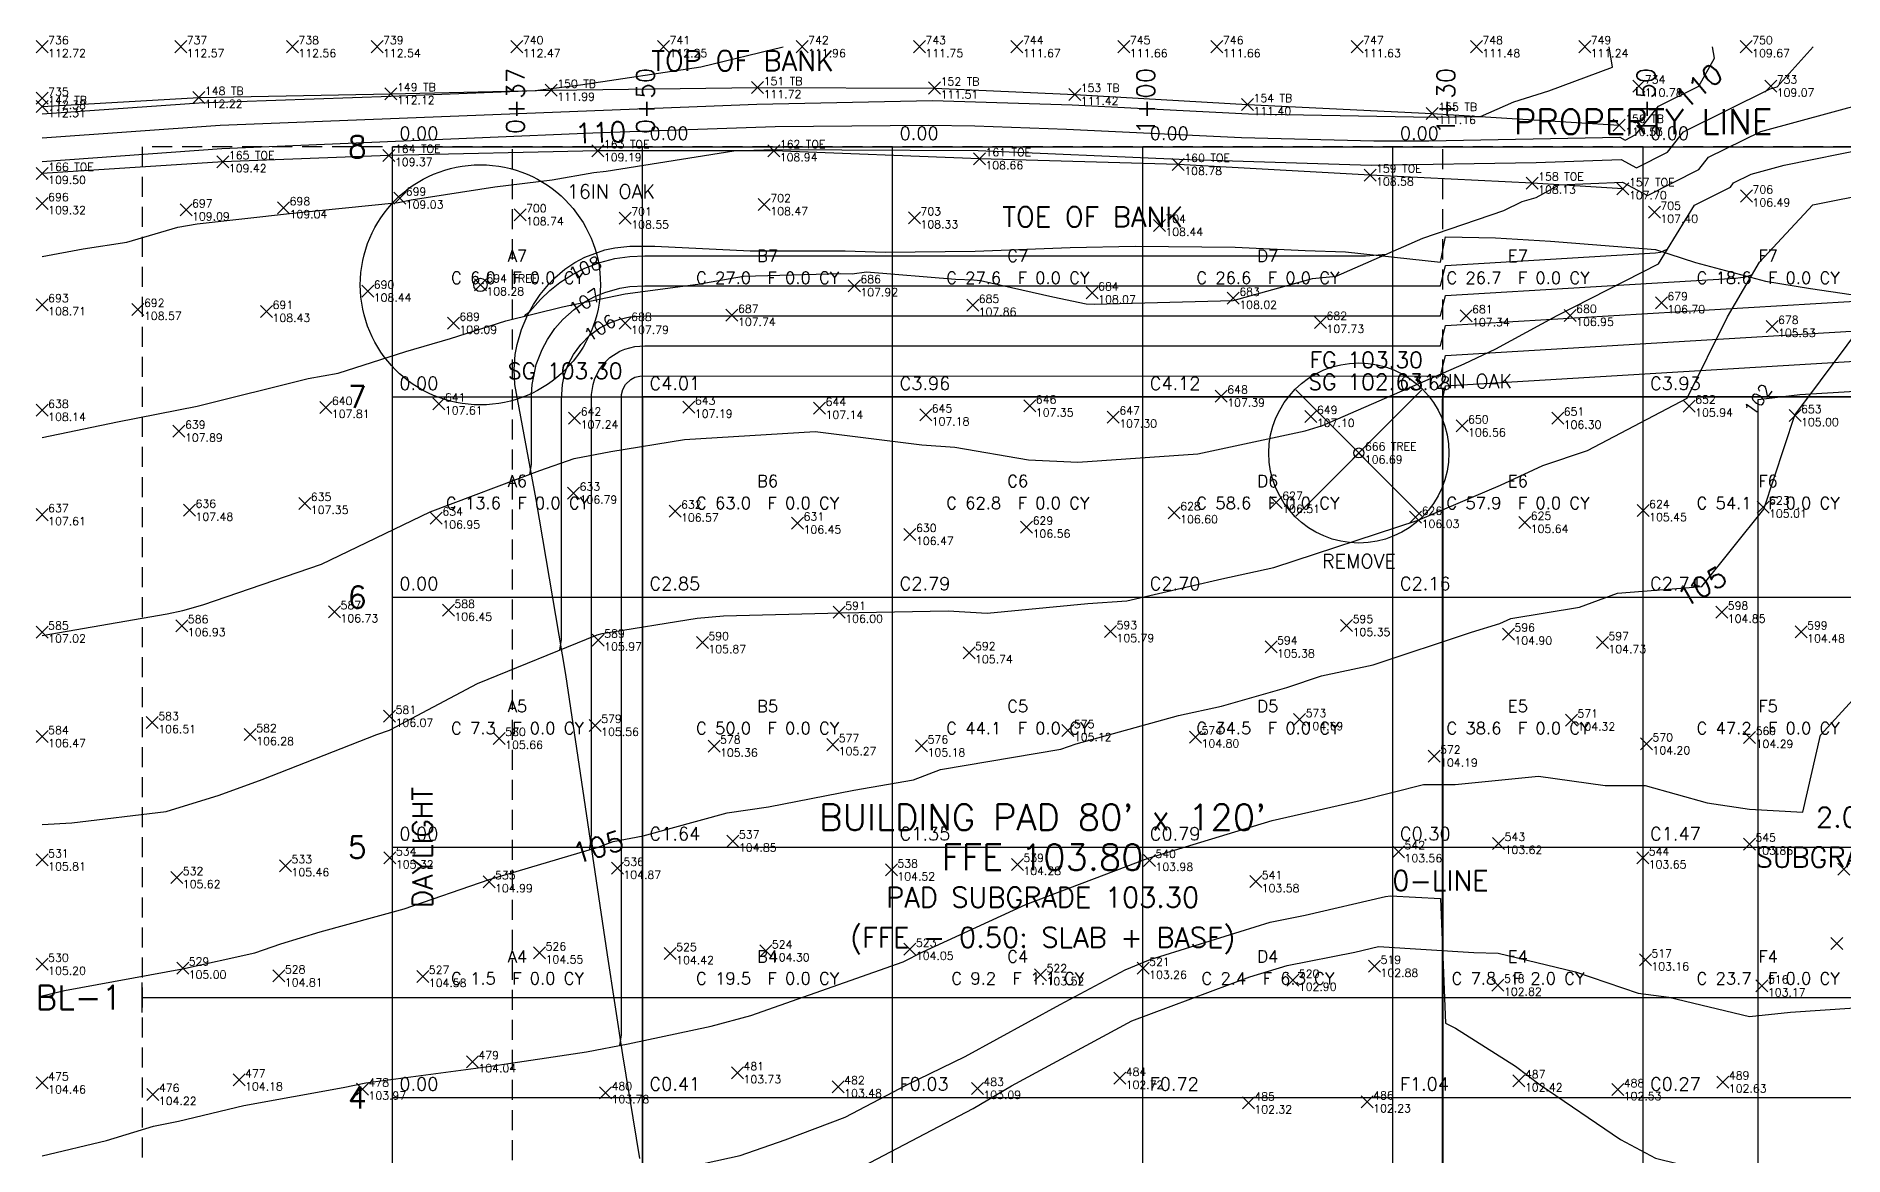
# Model space of a CAD drawing. Extents: x 4979 to 5775, y 4910 to 5221.
# Drawn here: x 4979.4 to 5160.1, y 5079.2 to 5191.1 of the extents above; entities that cross this region are included whole.
import ezdxf
from ezdxf.enums import TextEntityAlignment as Align

# ---------------------------------------------------------------- set-up
doc = ezdxf.new("R2010")
doc.units = 0
doc.header["$LTSCALE"] = 4
doc.header["$MEASUREMENT"] = 0
doc.header["$PDMODE"] = 3
doc.header["$PDSIZE"] = 0.6
doc.linetypes.add('DASHED', pattern=[0.75, 0.5, -0.25])
for name, color, linetype in [('C-ANNO-TEXT', 7, 'CONTINUOUS'), ('C-GRAD-CONT', 3, 'CONTINUOUS'), ('C-GRAD-DAYL', 6, 'CONTINUOUS'), ('C-GRAD-PAD', 5, 'CONTINUOUS'), ('C-GRAD-PARK', 30, 'CONTINUOUS'), ('C-VOL-BASE', 5, 'CONTINUOUS'), ('C-VOL-GRID', 8, 'CONTINUOUS'), ('C-VOL-SECT', 5, 'DASHED'), ('C-VOL-ZERO', 1, 'CONTINUOUS'), ('V-BNDY', 7, 'DASHED'), ('V-TOPO-BRKL', 6, 'CONTINUOUS'), ('V-TOPO-MAJR', 8, 'CONTINUOUS'), ('V-TOPO-MINR', 9, 'CONTINUOUS'), ('V-TOPO-PNTS', 7, 'CONTINUOUS'), ('V-TOPO-TREE', 3, 'CONTINUOUS')]:
    doc.layers.add(name, color=color, linetype=linetype)
doc.styles.add('ROMANS', font='romans')

msp = doc.modelspace()

# ---------------------------------------------------------------- linework, layer by layer
at = {"layer": 'C-ANNO-TEXT'}
for p, q in [((5105.3, 5143.1), (5117.9, 5155.7)), ((5105.3, 5155.7), (5117.9, 5143.1))]:
    msp.add_line(p, q, dxfattribs=at)
at = {"layer": 'C-GRAD-CONT'}
for points, elevation in [([(5028.25, 5163.0763), (5028.344, 5163.25), (5028.75, 5163.5387), (5029.815, 5164.75), (5030.75, 5165.6409), (5031.75, 5166.4336), (5033.0214, 5167.25), (5034.25, 5167.874), (5035.75, 5168.444), (5037.25, 5168.8292), (5038.75, 5169.0445), (5040.25, 5169.1), (5112.25, 5169.1), (5114.3556, 5169.25)], 108), ([(5028.75, 5147.2661), (5028.9, 5148.25), (5028.9028, 5155.25), (5028.9706, 5156.25), (5029.3867, 5158.25), (5029.9682, 5159.75), (5030.5063, 5160.75), (5031.25, 5161.8284), (5032.0553, 5162.75), (5033.1716, 5163.75), (5034.25, 5164.4937), (5035.25, 5165.0318), (5036.25, 5165.447), (5037.75, 5165.8695), (5038.75, 5166.0294), (5040.25, 5166.1), (5119.75, 5166.1), (5120.25, 5168.125), (5141.25, 5169.3878), (5141.75, 5169.4607), (5142.4311, 5169.75)], 107), ([(5031.75, 5129.7133), (5031.9, 5130.75), (5031.9, 5154.75), (5031.9971, 5156.25), (5032.2188, 5157.25), (5032.5812, 5158.25), (5033.1055, 5159.25), (5033.833, 5160.25), (5034.75, 5161.167), (5035.75, 5161.8945), (5036.75, 5162.4188), (5037.75, 5162.7812), (5038.75, 5163.0029), (5040.25, 5163.1), (5119.75, 5163.1), (5120.25, 5165.125), (5149.25, 5166.865), (5150.25, 5166.9884), (5150.9291, 5167.25)], 106), ([(5037.75, 5090.1901), (5037.9, 5091.25), (5037.9, 5154.75), (5037.9151, 5155.25), (5038.0404, 5155.75), (5038.3161, 5156.25), (5038.8525, 5156.75), (5039.25, 5156.9596), (5039.75, 5157.0849), (5119.75, 5157.1), (5120.25, 5159.125), (5239.75, 5166.295)], 104), ([(5034.75, 5109.7807), (5034.9, 5111.25), (5034.9061, 5155.25), (5035.0559, 5156.25), (5035.25, 5156.8477), (5035.7056, 5157.75), (5036.25, 5158.4519), (5036.75, 5158.9274), (5037.75, 5159.5756), (5038.25, 5159.7901), (5039.25, 5160.0444), (5040.25, 5160.1), (5119.75, 5160.1), (5120.25, 5162.125), (5164, 5164.75)], 105), ([(5038.75, 5071.9357), (5038.9719, 5071.25), (5039.1, 5069.75), (5039.1, 5035.25), (5039.137, 5034.75), (5039.25, 5034.5474), (5039.75, 5034.137), (5119.75, 5034.1), (5119.9722, 5035.25), (5119.9722, 5154.75), (5120.25, 5156.125), (5239.75, 5163.295)], 103), ([(5035.75, 5054.3808), (5035.9599, 5053.75), (5036.1, 5052.25), (5036.1, 5035.25), (5036.1729, 5034.25), (5036.5165, 5033.25), (5036.8161, 5032.75), (5037.25, 5032.2352), (5038.25, 5031.5165), (5039.25, 5031.1729), (5040.25, 5031.1), (5119.75, 5031.1), (5120.25, 5033.125), (5147.3333, 5034.75), (5151.5, 5035.25), (5151.5, 5154.75), (5155.6667, 5155.25), (5239.75, 5160.295)], 102)]:
    msp.add_lwpolyline(points, dxfattribs=dict(at, elevation=elevation))
at = {"layer": 'C-GRAD-DAYL'}
msp.add_polyline3d([(5039.75, 5078.9016, 103.3833), (5038.0517, 5089.25, 103.9496), (5036.4907, 5099.25, 104.4698), (5032.3287, 5127.25, 105.8571), (5029.3853, 5144.75, 106.8382), (5027.2265, 5156.25, 107.5782), (5027.1709, 5157.75, 107.6735), (5027.2909, 5159.25, 107.767), (5027.4744, 5160.25, 107.8272), (5027.9028, 5161.75, 107.9178), (5028.5417, 5163.25, 108.0067), (5029.1076, 5164.25, 108.0636), (5029.7846, 5165.25, 108.1238), (5030.6035, 5166.25, 108.1863), (5031.25, 5166.908, 108.2259), (5032.25, 5167.7524, 108.2742), (5033.25, 5168.4231, 108.3084), (5034.25, 5168.9552, 108.3312), (5036.25, 5169.6869, 108.3527), (5037.25, 5169.9069, 108.3528), (5038.75, 5170.0819, 108.3445), (5041.25, 5170.0528, 108.3177), (5050.75, 5169.6064, 108.1687), (5060.25, 5169.5892, 108.1631), (5064.25, 5169.4658, 108.121), (5073.25, 5169.568, 108.156), (5082.75, 5169.9447, 108.2816), (5089.25, 5170.0807, 108.3269), (5099.25, 5169.9692, 108.2897), (5106.25, 5169.628, 108.176), (5110.25, 5169.5158, 108.1386), (5119.75, 5168.4514, 107.7838), (5120.25, 5170.987, 107.954), (5125.25, 5170.8906, 107.8219), (5130.75, 5170.5695, 107.6048), (5141.25, 5169.7369, 107.1173), (5145.25, 5168.4268, 106.6003), (5152.25, 5166.5817, 105.8456), (5156.75, 5165.8357, 105.5069), (5163.75, 5164.8001, 105.0217)], dxfattribs=at)
at = {"layer": 'C-GRAD-PAD', "elevation": 103.3}
msp.add_lwpolyline([(5040, 5035), (5120, 5035), (5120, 5155), (5040, 5155)], close=True, dxfattribs=at)
at = {"layer": 'C-GRAD-PARK'}
msp.add_polyline3d([(5120, 5035, 102.63), (5240, 5035, 100.23), (5240, 5155, 100.23), (5120, 5155, 102.63)], close=True, dxfattribs=at)
at = {"layer": 'C-VOL-BASE'}
for p, q in [((4990, 5093.5), (4990, 5096.5)), ((4990, 5095), (5290, 5095)), ((5040, 5093.5), (5040, 5096.5)), ((5090, 5093.5), (5090, 5096.5)), ((5140, 5093.5), (5140, 5096.5))]:
    msp.add_line(p, q, dxfattribs=at)
at = {"layer": 'C-VOL-GRID'}
for p, q in [((5015, 5010), (5015, 5180)), ((5015, 5180), (5265, 5180)), ((5040, 5010), (5040, 5180)), ((5065, 5010), (5065, 5180)), ((5090, 5010), (5090, 5180)), ((5115, 5010), (5115, 5180)), ((5140, 5010), (5140, 5180)), ((5015, 5155), (5265, 5155)), ((5015, 5135), (5265, 5135)), ((5015, 5110), (5265, 5110)), ((5015, 5085), (5265, 5085))]:
    msp.add_line(p, q, dxfattribs=at)
at = {"layer": 'C-VOL-SECT'}
for p, q in [((5027, 5018.75), (5027, 5179.75)), ((5040, 5018.75), (5040, 5179.75)), ((5090, 5018.75), (5090, 5179.75)), ((5120, 5018.75), (5120, 5179.75)), ((5120, 5018.75), (5120, 5179.75)), ((5140, 5018.75), (5140, 5179.75))]:
    msp.add_line(p, q, dxfattribs=at)
at = {"layer": 'C-VOL-ZERO'}
msp.add_lwpolyline([(5040.25, 5077.4687), (5046.25, 5078.4338), (5049.75, 5079.2021), (5054.25, 5080.7837), (5060.25, 5083.0381), (5066.4226, 5086.25), (5072.25, 5089.0936), (5081.75, 5094.2919), (5088.2602, 5097.75), (5090.75, 5098.7919), (5102.75, 5102.5173), (5106.25, 5103.2192), (5114.25, 5105.0779), (5114.75, 5105.162), (5119.75, 5104.8724), (5120.25, 5092.44), (5121.25, 5091.9235), (5127.25, 5088.1224), (5129.7301, 5086.25), (5137.75, 5080.7906), (5141.25, 5078.9343), (5152.75, 5076.0991), (5163.75, 5075.7597)], dxfattribs=at)
at = {"layer": 'V-BNDY'}
msp.add_lwpolyline([(4990, 4960), (5290, 4960), (5290, 5180), (4990, 5180)], close=True, dxfattribs=at)
at = {"layer": 'V-TOPO-BRKL'}
for points in [[(4980, 5184.019, 112.305), (4995.661, 5184.927, 112.225), (5014.861, 5185.299, 112.116), (5030.88, 5185.653, 111.987), (5051.512, 5185.905, 111.723), (5069.198, 5185.87, 111.51), (5083.205, 5185.227, 111.424), (5100.467, 5184.214, 111.396), (5118.94, 5183.324, 111.163), (5137.61, 5182.144, 110.532)], [(5138, 5175.797, 107.701), (5128.922, 5176.366, 108.127), (5112.722, 5177.168, 108.585), (5093.554, 5178.231, 108.776), (5073.677, 5178.804, 108.661), (5053.123, 5179.605, 108.943), (5035.543, 5179.602, 109.195), (5014.658, 5179.126, 109.367), (4998.06, 5178.497, 109.425), (4980, 5177.331, 109.502)]]:
    msp.add_polyline3d(points, dxfattribs=at)
at = {"layer": 'V-TOPO-MAJR'}
for points, elevation in [([(4980, 5178.5192), (4997.9612, 5179.8303), (5035.8283, 5181.4132), (5053.2588, 5182.0194), (5068.5843, 5182.14), (5073.2142, 5182.0741), (5082.3784, 5181.7405), (5099.8608, 5180.9281), (5113.0833, 5180.6004), (5118.5916, 5180.5883), (5137.6833, 5180.9513), (5138.2085, 5180.6688), (5139.2849, 5181.2146), (5141.5362, 5184.064), (5145.5807, 5186.0616), (5147.1543, 5188.8392), (5146.9524, 5190)], 110), ([(4980, 5095.1742), (4982.2248, 5095.6999), (4994.027, 5097.8534), (5001.2635, 5099.4568), (5003.8523, 5100.349), (5007.7934, 5101.5426), (5016.1696, 5103.8457), (5024.6811, 5106.7715), (5035.5652, 5110.0244), (5037.0781, 5110.5827), (5040.0681, 5111.1572), (5048.4799, 5113.4393), (5052.5855, 5114.0461), (5061.14, 5115.7144), (5067.0719, 5116.7393), (5069.8014, 5117.7759), (5081.818, 5119.8105), (5083.3587, 5120.3335), (5093.5607, 5123.1527), (5097.872, 5124.1144), (5104.4154, 5125.9776), (5107.8615, 5127.1253), (5113.0145, 5128.2241), (5122.8609, 5131.5018), (5125.6978, 5132.3778), (5126.7756, 5132.857), (5133.6593, 5133.9918), (5137.4639, 5135.3817), (5145.8907, 5136.0523), (5152.064, 5143.7839), (5155.1883, 5153.1667), (5162.9859, 5163.5951)], 105)]:
    msp.add_lwpolyline(points, dxfattribs=dict(at, elevation=elevation))
at = {"layer": 'V-TOPO-MINR'}
for points, elevation in [([(4980, 5169.032), (4984.0826, 5169.8147), (4988.4516, 5170.4668), (4993.5519, 5171.9747), (4995.4791, 5172.3042), (5004.7049, 5173.3384), (5015.5946, 5174.4435), (5016.8887, 5174.7123), (5025.2449, 5175.9848), (5030.9887, 5176.6875), (5035.1301, 5177.4189), (5036.3752, 5177.5597), (5049.1466, 5179.6043), (5053.1303, 5179.7352), (5073.5598, 5179.6319), (5093.6527, 5178.7695), (5112.828, 5178.1747), (5129.3228, 5178.4192), (5137.821, 5178.7093), (5139.3336, 5177.8959), (5142.4333, 5179.4675), (5144.0436, 5181.5056), (5152.7011, 5185.7815), (5153.4097, 5185.9759), (5157.0219, 5190)], 109), ([(4980, 5180.9053), (4997.7895, 5182.149), (5051.4221, 5184.2498), (5068.9907, 5184.6102), (5082.9589, 5184.1889), (5100.5778, 5183.2729), (5118.8912, 5182.9406), (5123.7628, 5183.0192), (5127.0899, 5184.4831), (5130.5898, 5185.5862), (5136.9663, 5187.9638), (5136.6123, 5190)], 111), ([(4980, 5183.2913), (4995.7088, 5184.3995), (5014.8524, 5185.0385), (5029.2657, 5185.6173), (5033.8139, 5186.1883), (5045.8179, 5187.9699), (5054.0632, 5190)], 112), ([(4980, 5150.9338), (4987.5137, 5152.5197), (4995.5067, 5154.0852), (5006.5757, 5156.8363), (5009.5934, 5157.3884), (5016.3374, 5159.5565), (5020.8277, 5160.8409), (5026.3482, 5162.6005), (5032.0137, 5164.0179), (5038.2729, 5165.2917), (5045.527, 5166.2739), (5050.094, 5167.0834), (5059.8071, 5167.3482), (5060.9564, 5167.3029), (5062.4026, 5167.5019), (5071.2731, 5166.7529), (5073.1208, 5166.7154), (5073.7929, 5166.6244), (5081.0004, 5164.9876), (5084.3459, 5164.3165), (5085.1324, 5164.2818), (5099.022, 5164.6253), (5106.9814, 5166.8233), (5109.3264, 5167.0812), (5117.9974, 5170.853), (5126.1069, 5173.636), (5127.9342, 5174.5243), (5129.3324, 5174.9374), (5131.6284, 5176.1964), (5137.9588, 5176.4673), (5140.4586, 5175.1231), (5145.5817, 5177.7205), (5146.5509, 5178.9473), (5151.762, 5181.521), (5162.4521, 5184.4342)], 108), ([(4980, 5131.1484), (4992.4828, 5133.3194), (4994.0612, 5133.6527), (4996.0729, 5134.2437), (5007.9127, 5138.2967), (5018.7689, 5143.5279), (5029.7249, 5147.634), (5033.1649, 5148.8476), (5036.8347, 5149.5426), (5044.2092, 5150.7615), (5057.2543, 5151.5455), (5067.9111, 5150.206), (5071.2117, 5149.9755), (5078.5721, 5148.7166), (5083.5086, 5148.4829), (5095.5231, 5149.3235), (5106.2346, 5151.6273), (5107.9733, 5152.1609), (5122.1409, 5158.3224), (5125.2761, 5159.807), (5131.4189, 5163.1445), (5141.5357, 5168.3008), (5145.1572, 5174.162), (5148.73, 5175.9735), (5149.0582, 5176.3889), (5150.8228, 5177.2604), (5154.1143, 5178.1634), (5162.6843, 5179.8808)], 107), ([(4980, 5112.2915), (4982.9722, 5112.4464), (4992.4104, 5113.5865), (4997.6932, 5115.2194), (5002.0031, 5116.7758), (5013.4612, 5121.2796), (5014.7261, 5121.7021), (5023.5103, 5126.3555), (5035.4863, 5131.2451), (5035.9599, 5131.3542), (5045.4811, 5132.8949), (5048.1137, 5133.1234), (5059.8164, 5133.4431), (5070.5483, 5133.6344), (5074.4608, 5133.41), (5084.5255, 5134.3639), (5088.4238, 5134.62), (5097.9113, 5136.8269), (5103.1086, 5137.9538), (5117.5133, 5142.6734), (5125.759, 5146.1923), (5129.9767, 5148.1467), (5134.4648, 5149.6433), (5144.4009, 5154.8903), (5148.436, 5162.9977), (5151.6384, 5168.4598), (5156.962, 5174.1862), (5163.1644, 5175.4291)], 106), ([(4980, 5079.1789), (4986.4348, 5080.689), (4991.1247, 5082.1439), (4993.6197, 5082.6267), (5000.1626, 5084.2085), (5010.0952, 5085.9847), (5012.3417, 5086.4519), (5024.8422, 5088.1432), (5034.3908, 5089.5494), (5038.571, 5090.3467), (5046.8587, 5092.1358), (5050.8302, 5093.2062), (5066.0694, 5098.5478), (5068.03, 5099.5578), (5078.3142, 5104.2697), (5090.5266, 5108.9193), (5102.9471, 5112.677), (5111.7255, 5114.6863), (5118.0675, 5116.2876), (5121.2191, 5116.2676), (5129.5416, 5117.1093), (5136.2328, 5116.1719), (5140.2085, 5116.1611), (5146.4103, 5114.43), (5150.6412, 5113.821), (5155.9822, 5113.5146), (5157.7381, 5121.2045), (5161.3511, 5125.1363)], 104), ([(5062.0701, 5078.1396), (5073.0425, 5083.8996), (5076.8932, 5086.1542), (5088.9188, 5092.6617), (5100.7185, 5097.0566), (5104.439, 5098.2014), (5111.1832, 5099.5242), (5113.5768, 5100.0805), (5123.0844, 5099.472), (5125.5206, 5099.4214), (5133.237, 5097.5475), (5139.5286, 5095.4265), (5142.5955, 5095.0297), (5150.6337, 5093.0774), (5154.7471, 5093.5152), (5161.1653, 5093.9613)], 103)]:
    msp.add_lwpolyline(points, dxfattribs=dict(at, elevation=elevation))
at = {"layer": 'V-TOPO-PNTS'}
for p in [(4980, 5190, 112.72), (4993.848, 5190, 112.569), (5005.016, 5190, 112.556), (5013.468, 5190, 112.54), (5027.449, 5190, 112.475), (5042.105, 5190, 112.246), (5055.959, 5190, 111.961), (5067.682, 5190, 111.754), (5077.431, 5190, 111.671), (5088.116, 5190, 111.662), (5097.413, 5190, 111.664), (5111.43, 5190, 111.631), (5123.352, 5190, 111.481), (5134.172, 5190, 111.236), (5150.313, 5190, 109.675), (4980, 5184.845, 112.375), (4995.661, 5184.927, 112.225), (5014.861, 5185.299, 112.116), (5030.88, 5185.653, 111.987), (5051.512, 5185.905, 111.723), (5069.198, 5185.87, 111.51), (5083.205, 5185.227, 111.424), (5139.583, 5186.057, 110.779), (5152.764, 5186.067, 109.067), (4980, 5184.019, 112.305), (5100.467, 5184.214, 111.396), (5118.94, 5183.324, 111.163), (5137.61, 5182.144, 110.532), (5035.543, 5179.602, 109.195), (5053.123, 5179.605, 108.943), (4998.06, 5178.497, 109.425), (5014.658, 5179.126, 109.367), (5073.677, 5178.804, 108.661), (5093.554, 5178.231, 108.776), (4980, 5177.331, 109.502), (5112.722, 5177.168, 108.585), (5128.922, 5176.366, 108.127), (5138, 5175.797, 107.701), (4980, 5174.324, 109.321), (5004.13, 5173.908, 109.041), (5015.742, 5174.872, 109.027), (5052.179, 5174.214, 108.474), (5150.342, 5175.079, 106.488), (4994.38, 5173.689, 109.09), (5027.761, 5173.198, 108.744), (5038.283, 5172.878, 108.553), (5067.183, 5172.895, 108.331), (5091.667, 5172.14, 108.443), (5141.137, 5173.451, 107.397), (5012.543, 5165.573, 108.441), (5023.8, 5166.2, 108.281), (5061.175, 5166.117, 107.915), (5084.942, 5165.398, 108.069), (4980, 5164.218, 108.708), (4989.577, 5163.746, 108.568), (5002.428, 5163.549, 108.431), (5048.946, 5163.157, 107.739), (5073.003, 5164.155, 107.86), (5099.051, 5164.861, 108.015), (5122.318, 5163.113, 107.336), (5132.719, 5163.149, 106.952), (5141.837, 5164.409, 106.7), (5021.103, 5162.369, 108.09), (5038.269, 5162.356, 107.786), (5107.765, 5162.443, 107.731), (5152.895, 5162.044, 105.527), (5019.65, 5154.304, 107.615), (5078.713, 5154.097, 107.348), (5097.849, 5155.086, 107.393), (5144.617, 5154.088, 105.941), (4980, 5153.663, 108.139), (5008.356, 5153.955, 107.815), (5033.222, 5152.891, 107.242), (5044.638, 5153.979, 107.193), (5057.699, 5153.865, 107.139), (5068.305, 5153.206, 107.176), (5087.058, 5152.99, 107.302), (5106.808, 5153.048, 107.098), (5131.474, 5152.88, 106.296), (5155.197, 5153.133, 104.998), (4993.676, 5151.582, 107.886), (5121.911, 5152.106, 106.564), (5111.6, 5149.4, 106.695), (5033.116, 5145.389, 106.793), (4980, 5143.237, 107.608), (4994.728, 5143.683, 107.479), (5006.251, 5144.358, 107.347), (5043.254, 5143.593, 106.57), (5093.144, 5143.429, 106.598), (5103.344, 5144.466, 106.506), (5140.012, 5143.64, 105.451), (5151.999, 5143.997, 105.009), (5019.395, 5142.901, 106.951), (5055.501, 5142.401, 106.452), (5078.396, 5141.991, 106.565), (5117.276, 5142.972, 106.029), (5128.181, 5142.47, 105.645), (5066.736, 5141.257, 106.475), (5009.22, 5133.528, 106.727), (5020.602, 5133.683, 106.454), (5059.669, 5133.489, 106.003), (5147.872, 5133.495, 104.848), (4980, 5131.508, 107.019), (4993.961, 5132.145, 106.928), (5035.576, 5130.71, 105.97), (5086.782, 5131.556, 105.792), (5110.378, 5132.161, 105.352), (5126.549, 5131.307, 104.896), (5155.803, 5131.52, 104.482), (5045.989, 5130.455, 105.87), (5072.643, 5129.446, 105.739), (5102.822, 5130.026, 105.384), (5135.944, 5130.456, 104.731), (4991.008, 5122.462, 106.511), (5014.723, 5123.091, 106.074), (5035.276, 5122.186, 105.559), (5082.52, 5121.669, 105.117), (5105.681, 5122.762, 104.695), (5132.852, 5122.71, 104.319), (4980, 5121.062, 106.467), (5000.796, 5121.261, 106.279), (5025.682, 5120.884, 105.661), (5047.152, 5120.107, 105.355), (5059.013, 5120.255, 105.272), (5067.898, 5120.13, 105.18), (5095.281, 5121.02, 104.799), (5140.344, 5120.336, 104.204), (5150.658, 5120.973, 104.29), (5119.119, 5119.109, 104.185), (5014.755, 5108.939, 105.32), (5049.041, 5110.622, 104.85), (5115.561, 5109.562, 103.559), (5125.567, 5110.385, 103.617), (5139.974, 5108.937, 103.647), (5150.633, 5110.319, 103.858), (4980, 5108.742, 105.811), (5004.322, 5108.159, 105.464), (5037.494, 5107.905, 104.871), (5064.878, 5107.735, 104.522), (5077.468, 5108.294, 104.275), (5090.67, 5108.691, 103.98), (5160.058, 5107.805, 103.778), (4993.456, 5106.969, 105.619), (5024.666, 5106.558, 104.99), (5101.291, 5106.568, 103.579), (5159.373, 5100.379, 103.404), (4980, 5098.316, 105.196), (5029.719, 5099.448, 104.545), (5042.768, 5099.383, 104.416), (5052.331, 5099.652, 104.301), (5066.729, 5099.812, 104.053), (5113.165, 5098.113, 102.884), (5140.237, 5098.747, 103.163), (4994.046, 5097.934, 105.005), (5003.66, 5097.151, 104.81), (5018.044, 5097.097, 104.576), (5079.788, 5097.26, 103.521), (5090.038, 5097.914, 103.257), (5104.999, 5096.713, 102.897), (5125.507, 5096.223, 102.82), (5151.883, 5096.15, 103.175), (5022.999, 5088.571, 104.036), (5049.494, 5087.467, 103.732), (4980, 5086.454, 104.456), (4999.682, 5086.759, 104.179), (5012.015, 5085.842, 103.967), (5036.311, 5085.481, 103.776), (5059.56, 5086.073, 103.477), (5073.472, 5085.912, 103.089), (5087.695, 5086.919, 102.719), (5127.601, 5086.665, 102.425), (5137.473, 5085.791, 102.527), (5147.978, 5086.546, 102.628), (4991.067, 5085.302, 104.221), (5100.558, 5084.454, 102.324), (5112.434, 5084.564, 102.226)]:
    msp.add_point(p, dxfattribs=at)
at = {"layer": 'V-TOPO-TREE'}
for centre, radius in [((5023.8, 5166.2), 12), ((5023.8, 5166.2), 0.6667), ((5111.6, 5149.4), 9), ((5111.6, 5149.4), 0.5)]:
    msp.add_circle(centre, radius, dxfattribs=at)

# ---------------------------------------------------------------- texts
at = {"layer": 'C-ANNO-TEXT', "style": 'ROMANS'}
for s, height, p in [('TOP OF BANK', 2, (5050, 5188.6)), ('PROPERTY LINE', 2.5, (5140, 5182.5)), ('TOE OF BANK', 2, (5085, 5173)), ('REMOVE', 1.4, (5111.6, 5138.6))]:
    msp.add_text(s, height=height, dxfattribs=at).set_placement(p, align=Align.MIDDLE_CENTER)
at = {"layer": 'C-GRAD-CONT', "style": 'ROMANS'}
for s, rotation, p in [('108', 23.5358, (5034.25, 5167.874)), ('107', 32.7394, (5034.25, 5164.4937)), ('106', 32.8701, (5035.75, 5161.8945)), ('102', 53.6423, (5151.5, 5154.75))]:
    msp.add_text(s, height=1.3, rotation=rotation, dxfattribs=at).set_placement(p, align=Align.MIDDLE_CENTER)
at = {"layer": 'C-GRAD-DAYL', "style": 'ROMANS'}
msp.add_text('DAYLIGHT', height=2, rotation=90, dxfattribs=at).set_placement((5018, 5110), align=Align.MIDDLE_CENTER)
at = {"layer": 'C-GRAD-PAD', "style": 'ROMANS'}
msp.add_text('SG 103.30', height=1.6, dxfattribs=at).set_placement((5038, 5157.6), align=Align.MIDDLE_RIGHT)
for s, height, p in [("BUILDING PAD 80' x 120'", 2.6, (5080, 5113)), ('FFE 103.80', 2.6, (5080, 5109)), ('PAD SUBGRADE 103.30', 2, (5080, 5105)), ('(FFE - 0.50: SLAB + BASE)', 2, (5080, 5101))]:
    msp.add_text(s, height=height, dxfattribs=at).set_placement(p, align=Align.MIDDLE_CENTER)
at = {"layer": 'C-GRAD-PARK', "style": 'ROMANS'}
for s, p in [('FG 103.30', (5118, 5158.7)), ('SG 102.63', (5118, 5156.5))]:
    msp.add_text(s, height=1.6, dxfattribs=at).set_placement(p, align=Align.MIDDLE_RIGHT)
for s, p in [('2.0 % CROSS SLOPE, FALLS EAST', (5180, 5113)), ('SUBGRADE = FG - 0.67 (8 IN PAVEMENT)', (5180, 5109))]:
    msp.add_text(s, height=2, dxfattribs=at).set_placement(p, align=Align.MIDDLE_CENTER)
at = {"layer": 'C-VOL-BASE', "style": 'ROMANS'}
for s, p in [('0+37', (5028.2, 5181.25)), ('0+50', (5041.2, 5181.25)), ('1+00', (5091.2, 5181.25)), ('1+30', (5121.2, 5181.25)), ('1+30', (5121.2, 5181.25)), ('1+50', (5141.2, 5181.25))]:
    msp.add_text(s, height=1.8, rotation=90, dxfattribs=at).set_placement(p)
msp.add_text('BL-1', height=2.4, dxfattribs=at).set_placement((4988, 5095), align=Align.MIDDLE_RIGHT)
at = {"layer": 'C-VOL-GRID', "style": 'ROMANS'}
for s, p in [('0.00', (5015.7, 5180.7)), ('0.00', (5040.7, 5180.7)), ('0.00', (5065.7, 5180.7)), ('0.00', (5090.7, 5180.7)), ('0.00', (5115.7, 5180.7)), ('0.00', (5140.7, 5180.7)), ('0.00', (5015.7, 5155.7)), ('C4.01', (5040.7, 5155.7)), ('C3.96', (5065.7, 5155.7)), ('C4.12', (5090.7, 5155.7)), ('C3.68', (5115.7, 5155.7)), ('C3.93', (5140.7, 5155.7)), ('0.00', (5015.7, 5135.7)), ('C2.85', (5040.7, 5135.7)), ('C2.79', (5065.7, 5135.7)), ('C2.70', (5090.7, 5135.7)), ('C2.16', (5115.7, 5135.7)), ('C2.74', (5140.7, 5135.7)), ('0.00', (5015.7, 5110.7)), ('C1.64', (5040.7, 5110.7)), ('C1.35', (5065.7, 5110.7)), ('C0.79', (5090.7, 5110.7)), ('C0.30', (5115.7, 5110.7)), ('C1.47', (5140.7, 5110.7)), ('0.00', (5015.7, 5085.7)), ('C0.41', (5040.7, 5085.7)), ('F0.03', (5065.7, 5085.7)), ('F0.72', (5090.7, 5085.7)), ('F1.04', (5115.7, 5085.7)), ('C0.27', (5140.7, 5085.7))]:
    msp.add_text(s, height=1.3, dxfattribs=at).set_placement(p)
for s, height, p in [('8', 2.2, (5011.5, 5180)), ('A7', 1.2, (5027.5, 5169.1)), ('B7', 1.2, (5052.5, 5169.1)), ('C7', 1.2, (5077.5, 5169.1)), ('D7', 1.2, (5102.5, 5169.1)), ('E7', 1.2, (5127.5, 5169.1)), ('F7', 1.2, (5152.5, 5169.1)), ('C 6.0  F 0.0 CY', 1.2, (5027.5, 5166.9)), ('C 27.0  F 0.0 CY', 1.2, (5052.5, 5166.9)), ('C 27.6  F 0.0 CY', 1.2, (5077.5, 5166.9)), ('C 26.6  F 0.0 CY', 1.2, (5102.5, 5166.9)), ('C 26.7  F 0.0 CY', 1.2, (5127.5, 5166.9)), ('C 18.6  F 0.0 CY', 1.2, (5152.5, 5166.9)), ('7', 2.2, (5011.5, 5155)), ('A6', 1.2, (5027.5, 5146.6)), ('B6', 1.2, (5052.5, 5146.6)), ('C6', 1.2, (5077.5, 5146.6)), ('D6', 1.2, (5102.5, 5146.6)), ('E6', 1.2, (5127.5, 5146.6)), ('F6', 1.2, (5152.5, 5146.6)), ('C 13.6  F 0.0 CY', 1.2, (5027.5, 5144.4)), ('C 63.0  F 0.0 CY', 1.2, (5052.5, 5144.4)), ('C 62.8  F 0.0 CY', 1.2, (5077.5, 5144.4)), ('C 58.6  F 0.0 CY', 1.2, (5102.5, 5144.4)), ('C 57.9  F 0.0 CY', 1.2, (5127.5, 5144.4)), ('C 54.1  F 0.0 CY', 1.2, (5152.5, 5144.4)), ('6', 2.2, (5011.5, 5135)), ('A5', 1.2, (5027.5, 5124.1)), ('B5', 1.2, (5052.5, 5124.1)), ('C5', 1.2, (5077.5, 5124.1)), ('D5', 1.2, (5102.5, 5124.1)), ('E5', 1.2, (5127.5, 5124.1)), ('F5', 1.2, (5152.5, 5124.1)), ('C 7.3  F 0.0 CY', 1.2, (5027.5, 5121.9)), ('C 50.0  F 0.0 CY', 1.2, (5052.5, 5121.9)), ('C 44.1  F 0.0 CY', 1.2, (5077.5, 5121.9)), ('C 34.5  F 0.0 CY', 1.2, (5102.5, 5121.9)), ('C 38.6  F 0.0 CY', 1.2, (5127.5, 5121.9)), ('C 47.2  F 0.0 CY', 1.2, (5152.5, 5121.9)), ('5', 2.2, (5011.5, 5110)), ('A4', 1.2, (5027.5, 5099.1)), ('B4', 1.2, (5052.5, 5099.1)), ('C4', 1.2, (5077.5, 5099.1)), ('D4', 1.2, (5102.5, 5099.1)), ('E4', 1.2, (5127.5, 5099.1)), ('F4', 1.2, (5152.5, 5099.1)), ('C 1.5  F 0.0 CY', 1.2, (5027.5, 5096.9)), ('C 19.5  F 0.0 CY', 1.2, (5052.5, 5096.9)), ('C 9.2  F 1.1 CY', 1.2, (5077.5, 5096.9)), ('C 2.4  F 6.3 CY', 1.2, (5102.5, 5096.9)), ('C 7.8  F 2.0 CY', 1.2, (5127.5, 5096.9)), ('C 23.7  F 0.0 CY', 1.2, (5152.5, 5096.9)), ('4', 2.2, (5011.5, 5085))]:
    msp.add_text(s, height=height, dxfattribs=at).set_placement(p, align=Align.MIDDLE_CENTER)
at = {"layer": 'C-VOL-ZERO', "style": 'ROMANS'}
msp.add_text('0-LINE', height=2, dxfattribs=at).set_placement((5119.75, 5106.6724), align=Align.MIDDLE_CENTER)
at = {"layer": 'V-TOPO-MAJR', "style": 'ROMANS'}
for s, rotation, p in [('110', 40.3639, (5145.5807, 5186.0616)), ('110', 2.2671, (5035.8283, 5181.4132)), ('105', 29.92, (5145.8907, 5136.0523)), ('105', 17.0889, (5035.5652, 5110.0244))]:
    msp.add_text(s, height=2, rotation=rotation, dxfattribs=at).set_placement(p, align=Align.MIDDLE_CENTER)
at = {"layer": 'V-TOPO-PNTS', "style": 'ROMANS'}
for s, p in [('736', (4980.6, 5190.25)), ('737', (4994.448, 5190.25)), ('738', (5005.616, 5190.25)), ('739', (5014.068, 5190.25)), ('740', (5028.049, 5190.25)), ('741', (5042.705, 5190.25)), ('742', (5056.559, 5190.25)), ('743', (5068.282, 5190.25)), ('744', (5078.031, 5190.25)), ('745', (5088.716, 5190.25)), ('746', (5098.013, 5190.25)), ('747', (5112.03, 5190.25)), ('748', (5123.952, 5190.25)), ('749', (5134.772, 5190.25)), ('750', (5150.913, 5190.25)), ('112.72', (4980.6, 5188.95)), ('112.57', (4994.448, 5188.95)), ('112.56', (5005.616, 5188.95)), ('112.54', (5014.068, 5188.95)), ('112.47', (5028.049, 5188.95)), ('112.25', (5042.705, 5188.95)), ('111.96', (5056.559, 5188.95)), ('111.75', (5068.282, 5188.95)), ('111.67', (5078.031, 5188.95)), ('111.66', (5088.716, 5188.95)), ('111.66', (5098.013, 5188.95)), ('111.63', (5112.03, 5188.95)), ('111.48', (5123.952, 5188.95)), ('111.24', (5134.772, 5188.95)), ('109.67', (5150.913, 5188.95)), ('735', (4980.6, 5185.095)), ('148 TB', (4996.261, 5185.177)), ('149 TB', (5015.461, 5185.549)), ('150 TB', (5031.48, 5185.903)), ('111.99', (5031.48, 5184.603)), ('151 TB', (5052.112, 5186.155)), ('111.72', (5052.112, 5184.855)), ('152 TB', (5069.798, 5186.12)), ('111.51', (5069.798, 5184.82)), ('153 TB', (5083.805, 5185.477)), ('734', (5140.183, 5186.307)), ('110.78', (5140.183, 5185.007)), ('733', (5153.364, 5186.317)), ('109.07', (5153.364, 5185.017)), ('147 TB', (4980.6, 5184.269)), ('112.38', (4980.6, 5183.795)), ('112.31', (4980.6, 5182.969)), ('112.22', (4996.261, 5183.877)), ('112.12', (5015.461, 5184.249)), ('111.42', (5083.805, 5184.177)), ('154 TB', (5101.067, 5184.464)), ('111.40', (5101.067, 5183.164)), ('155 TB', (5119.54, 5183.574)), ('111.16', (5119.54, 5182.274)), ('156 TB', (5138.21, 5182.394)), ('110.53', (5138.21, 5181.094)), ('164 TOE', (5015.258, 5179.376)), ('163 TOE', (5036.143, 5179.852)), ('162 TOE', (5053.723, 5179.855)), ('166 TOE', (4980.6, 5177.581)), ('165 TOE', (4998.66, 5178.747)), ('109.42', (4998.66, 5177.447)), ('109.37', (5015.258, 5178.076)), ('109.19', (5036.143, 5178.552)), ('108.94', (5053.723, 5178.555)), ('161 TOE', (5074.277, 5179.054)), ('108.66', (5074.277, 5177.754)), ('160 TOE', (5094.154, 5178.481)), ('159 TOE', (5113.322, 5177.418)), ('109.50', (4980.6, 5176.281)), ('108.78', (5094.154, 5177.181)), ('108.58', (5113.322, 5176.118)), ('158 TOE', (5129.522, 5176.616)), ('157 TOE', (5138.6, 5176.047)), ('696', (4980.6, 5174.574)), ('697', (4994.98, 5173.939)), ('698', (5004.73, 5174.158)), ('699', (5016.342, 5175.122)), ('109.03', (5016.342, 5173.822)), ('702', (5052.779, 5174.464)), ('108.13', (5129.522, 5175.316)), ('107.70', (5138.6, 5174.747)), ('705', (5141.737, 5173.701)), ('706', (5150.942, 5175.329)), ('106.49', (5150.942, 5174.029)), ('109.32', (4980.6, 5173.274)), ('109.09', (4994.98, 5172.639)), ('109.04', (5004.73, 5172.858)), ('700', (5028.361, 5173.448)), ('108.74', (5028.361, 5172.148)), ('701', (5038.883, 5173.128)), ('108.47', (5052.779, 5173.164)), ('703', (5067.783, 5173.145)), ('704', (5092.267, 5172.39)), ('107.40', (5141.737, 5172.401)), ('108.55', (5038.883, 5171.828)), ('108.33', (5067.783, 5171.845)), ('108.44', (5092.267, 5171.09)), ('690', (5013.143, 5165.823)), ('694 TREE', (5024.4, 5166.45)), ('108.28', (5024.4, 5165.15)), ('686', (5061.775, 5166.367)), ('107.92', (5061.775, 5165.067)), ('684', (5085.542, 5165.648)), ('683', (5099.651, 5165.111)), ('693', (4980.6, 5164.468)), ('108.71', (4980.6, 5163.168)), ('692', (4990.177, 5163.996)), ('691', (5003.028, 5163.799)), ('108.44', (5013.143, 5164.523)), ('687', (5049.546, 5163.407)), ('685', (5073.603, 5164.405)), ('107.86', (5073.603, 5163.105)), ('108.07', (5085.542, 5164.348)), ('108.02', (5099.651, 5163.811)), ('681', (5122.918, 5163.363)), ('680', (5133.319, 5163.399)), ('679', (5142.437, 5164.659)), ('106.70', (5142.437, 5163.359)), ('108.57', (4990.177, 5162.696)), ('108.43', (5003.028, 5162.499)), ('689', (5021.703, 5162.619)), ('108.09', (5021.703, 5161.319)), ('688', (5038.869, 5162.606)), ('107.79', (5038.869, 5161.306)), ('107.74', (5049.546, 5162.107)), ('682', (5108.365, 5162.693)), ('107.73', (5108.365, 5161.393)), ('107.34', (5122.918, 5162.063)), ('106.95', (5133.319, 5162.099)), ('678', (5153.495, 5162.294)), ('105.53', (5153.495, 5160.994)), ('638', (4980.6, 5153.913)), ('640', (5008.956, 5154.205)), ('641', (5020.25, 5154.554)), ('643', (5045.238, 5154.229)), ('644', (5058.299, 5154.115)), ('646', (5079.313, 5154.347)), ('648', (5098.449, 5155.336)), ('107.39', (5098.449, 5154.036)), ('652', (5145.217, 5154.338)), ('108.14', (4980.6, 5152.613)), ('107.81', (5008.956, 5152.905)), ('107.61', (5020.25, 5153.254)), ('642', (5033.822, 5153.141)), ('107.19', (5045.238, 5152.929)), ('107.14', (5058.299, 5152.815)), ('645', (5068.905, 5153.456)), ('107.18', (5068.905, 5152.156)), ('107.35', (5079.313, 5153.047)), ('647', (5087.658, 5153.24)), ('649', (5107.408, 5153.298)), ('650', (5122.511, 5152.356)), ('651', (5132.074, 5153.13)), ('105.94', (5145.217, 5153.038)), ('653', (5155.797, 5153.383)), ('105.00', (5155.797, 5152.083)), ('639', (4994.276, 5151.832)), ('107.89', (4994.276, 5150.532)), ('107.24', (5033.822, 5151.841)), ('107.30', (5087.658, 5151.94)), ('107.10', (5107.408, 5151.998)), ('106.56', (5122.511, 5151.056)), ('106.30', (5132.074, 5151.83)), ('666 TREE', (5112.2, 5149.65)), ('106.69', (5112.2, 5148.35)), ('633', (5033.716, 5145.639)), ('637', (4980.6, 5143.487)), ('636', (4995.328, 5143.933)), ('635', (5006.851, 5144.608)), ('107.35', (5006.851, 5143.308)), ('634', (5019.995, 5143.151)), ('106.79', (5033.716, 5144.339)), ('632', (5043.854, 5143.843)), ('628', (5093.744, 5143.679)), ('627', (5103.944, 5144.716)), ('106.51', (5103.944, 5143.416)), ('626', (5117.876, 5143.222)), ('624', (5140.612, 5143.89)), ('623', (5152.599, 5144.247)), ('107.61', (4980.6, 5142.187)), ('107.48', (4995.328, 5142.633)), ('106.95', (5019.995, 5141.851)), ('106.57', (5043.854, 5142.543)), ('631', (5056.101, 5142.651)), ('106.45', (5056.101, 5141.351)), ('630', (5067.336, 5141.507)), ('629', (5078.996, 5142.241)), ('106.60', (5093.744, 5142.379)), ('106.03', (5117.876, 5141.922)), ('625', (5128.781, 5142.72)), ('105.64', (5128.781, 5141.42)), ('105.45', (5140.612, 5142.59)), ('105.01', (5152.599, 5142.947)), ('106.47', (5067.336, 5140.207)), ('106.56', (5078.996, 5140.941)), ('586', (4994.561, 5132.395)), ('587', (5009.82, 5133.778)), ('106.73', (5009.82, 5132.478)), ('588', (5021.202, 5133.933)), ('106.45', (5021.202, 5132.633)), ('591', (5060.269, 5133.739)), ('106.00', (5060.269, 5132.439)), ('595', (5110.978, 5132.411)), ('598', (5148.472, 5133.745)), ('104.85', (5148.472, 5132.445)), ('585', (4980.6, 5131.758)), ('107.02', (4980.6, 5130.458)), ('106.93', (4994.561, 5131.095)), ('589', (5036.176, 5130.96)), ('590', (5046.589, 5130.705)), ('593', (5087.382, 5131.806)), ('105.79', (5087.382, 5130.506)), ('105.35', (5110.978, 5131.111)), ('596', (5127.149, 5131.557)), ('597', (5136.544, 5130.706)), ('599', (5156.403, 5131.77)), ('104.48', (5156.403, 5130.47)), ('105.97', (5036.176, 5129.66)), ('105.87', (5046.589, 5129.405)), ('592', (5073.243, 5129.696)), ('594', (5103.422, 5130.276)), ('105.38', (5103.422, 5128.976)), ('104.90', (5127.149, 5130.257)), ('104.73', (5136.544, 5129.406)), ('105.74', (5073.243, 5128.396)), ('581', (5015.323, 5123.341)), ('584', (4980.6, 5121.312)), ('583', (4991.608, 5122.712)), ('106.51', (4991.608, 5121.412)), ('582', (5001.396, 5121.511)), ('106.07', (5015.323, 5122.041)), ('579', (5035.876, 5122.436)), ('575', (5083.12, 5121.919)), ('573', (5106.281, 5123.012)), ('104.69', (5106.281, 5121.712)), ('571', (5133.452, 5122.96)), ('104.32', (5133.452, 5121.66)), ('106.47', (4980.6, 5120.012)), ('106.28', (5001.396, 5120.211)), ('580', (5026.282, 5121.134)), ('105.66', (5026.282, 5119.834)), ('105.56', (5035.876, 5121.136)), ('578', (5047.752, 5120.357)), ('577', (5059.613, 5120.505)), ('576', (5068.498, 5120.38)), ('105.12', (5083.12, 5120.619)), ('574', (5095.881, 5121.27)), ('104.80', (5095.881, 5119.97)), ('570', (5140.944, 5120.586)), ('569', (5151.258, 5121.223)), ('104.29', (5151.258, 5119.923)), ('105.36', (5047.752, 5119.057)), ('105.27', (5059.613, 5119.205)), ('105.18', (5068.498, 5119.08)), ('572', (5119.719, 5119.359)), ('104.19', (5119.719, 5118.059)), ('104.20', (5140.944, 5119.286)), ('537', (5049.641, 5110.872)), ('543', (5126.167, 5110.635)), ('545', (5151.233, 5110.569)), ('531', (4980.6, 5108.992)), ('534', (5015.355, 5109.189)), ('104.85', (5049.641, 5109.572)), ('540', (5091.27, 5108.941)), ('542', (5116.161, 5109.812)), ('103.62', (5126.167, 5109.335)), ('544', (5140.574, 5109.187)), ('103.86', (5151.233, 5109.269)), ('105.81', (4980.6, 5107.692)), ('532', (4994.056, 5107.219)), ('533', (5004.922, 5108.409)), ('105.46', (5004.922, 5107.109)), ('105.32', (5015.355, 5107.889)), ('536', (5038.094, 5108.155)), ('104.87', (5038.094, 5106.855)), ('538', (5065.478, 5107.985)), ('539', (5078.068, 5108.544)), ('104.28', (5078.068, 5107.244)), ('103.98', (5091.27, 5107.641)), ('103.56', (5116.161, 5108.512)), ('103.65', (5140.574, 5107.887)), ('105.62', (4994.056, 5105.919)), ('535', (5025.266, 5106.808)), ('104.99', (5025.266, 5105.508)), ('104.52', (5065.478, 5106.685)), ('541', (5101.891, 5106.818)), ('103.58', (5101.891, 5105.518)), ('526', (5030.319, 5099.698)), ('525', (5043.368, 5099.633)), ('524', (5052.931, 5099.902)), ('523', (5067.329, 5100.062)), ('530', (4980.6, 5098.566)), ('529', (4994.646, 5098.184)), ('104.55', (5030.319, 5098.398)), ('104.42', (5043.368, 5098.333)), ('104.30', (5052.931, 5098.602)), ('104.05', (5067.329, 5098.762)), ('521', (5090.638, 5098.164)), ('519', (5113.765, 5098.363)), ('517', (5140.837, 5098.997)), ('105.20', (4980.6, 5097.266)), ('105.00', (4994.646, 5096.884)), ('528', (5004.26, 5097.401)), ('104.81', (5004.26, 5096.101)), ('527', (5018.644, 5097.347)), ('104.58', (5018.644, 5096.047)), ('522', (5080.388, 5097.51)), ('103.52', (5080.388, 5096.21)), ('103.26', (5090.638, 5096.864)), ('520', (5105.599, 5096.963)), ('102.88', (5113.765, 5097.063)), ('518', (5126.107, 5096.473)), ('103.16', (5140.837, 5097.697)), ('516', (5152.483, 5096.4)), ('102.90', (5105.599, 5095.663)), ('102.82', (5126.107, 5095.173)), ('103.17', (5152.483, 5095.1)), ('479', (5023.599, 5088.821)), ('477', (5000.282, 5087.009)), ('104.04', (5023.599, 5087.521)), ('481', (5050.094, 5087.717)), ('484', (5088.295, 5087.169)), ('475', (4980.6, 5086.704)), ('104.46', (4980.6, 5085.404)), ('476', (4991.667, 5085.552)), ('104.18', (5000.282, 5085.709)), ('478', (5012.615, 5086.092)), ('480', (5036.911, 5085.731)), ('103.73', (5050.094, 5086.417)), ('482', (5060.16, 5086.323)), ('483', (5074.072, 5086.162)), ('102.72', (5088.295, 5085.869)), ('487', (5128.201, 5086.915)), ('102.42', (5128.201, 5085.615)), ('488', (5138.073, 5086.041)), ('489', (5148.578, 5086.796)), ('102.63', (5148.578, 5085.496)), ('104.22', (4991.667, 5084.252)), ('103.97', (5012.615, 5084.792)), ('103.78', (5036.911, 5084.431)), ('103.48', (5060.16, 5085.023)), ('103.09', (5074.072, 5084.862)), ('485', (5101.158, 5084.704)), ('102.32', (5101.158, 5083.404)), ('486', (5113.034, 5084.814)), ('102.23', (5113.034, 5083.514)), ('102.53', (5138.073, 5084.741))]:
    msp.add_text(s, height=0.8, dxfattribs=at).set_placement(p)
at = {"layer": 'V-TOPO-TREE', "style": 'ROMANS'}
for s, p in [('16IN OAK', (5032.44, 5174.84)), ('12IN OAK', (5118.08, 5155.88))]:
    msp.add_text(s, height=1.4, dxfattribs=at).set_placement(p)

doc.saveas('drawing.dxf')
